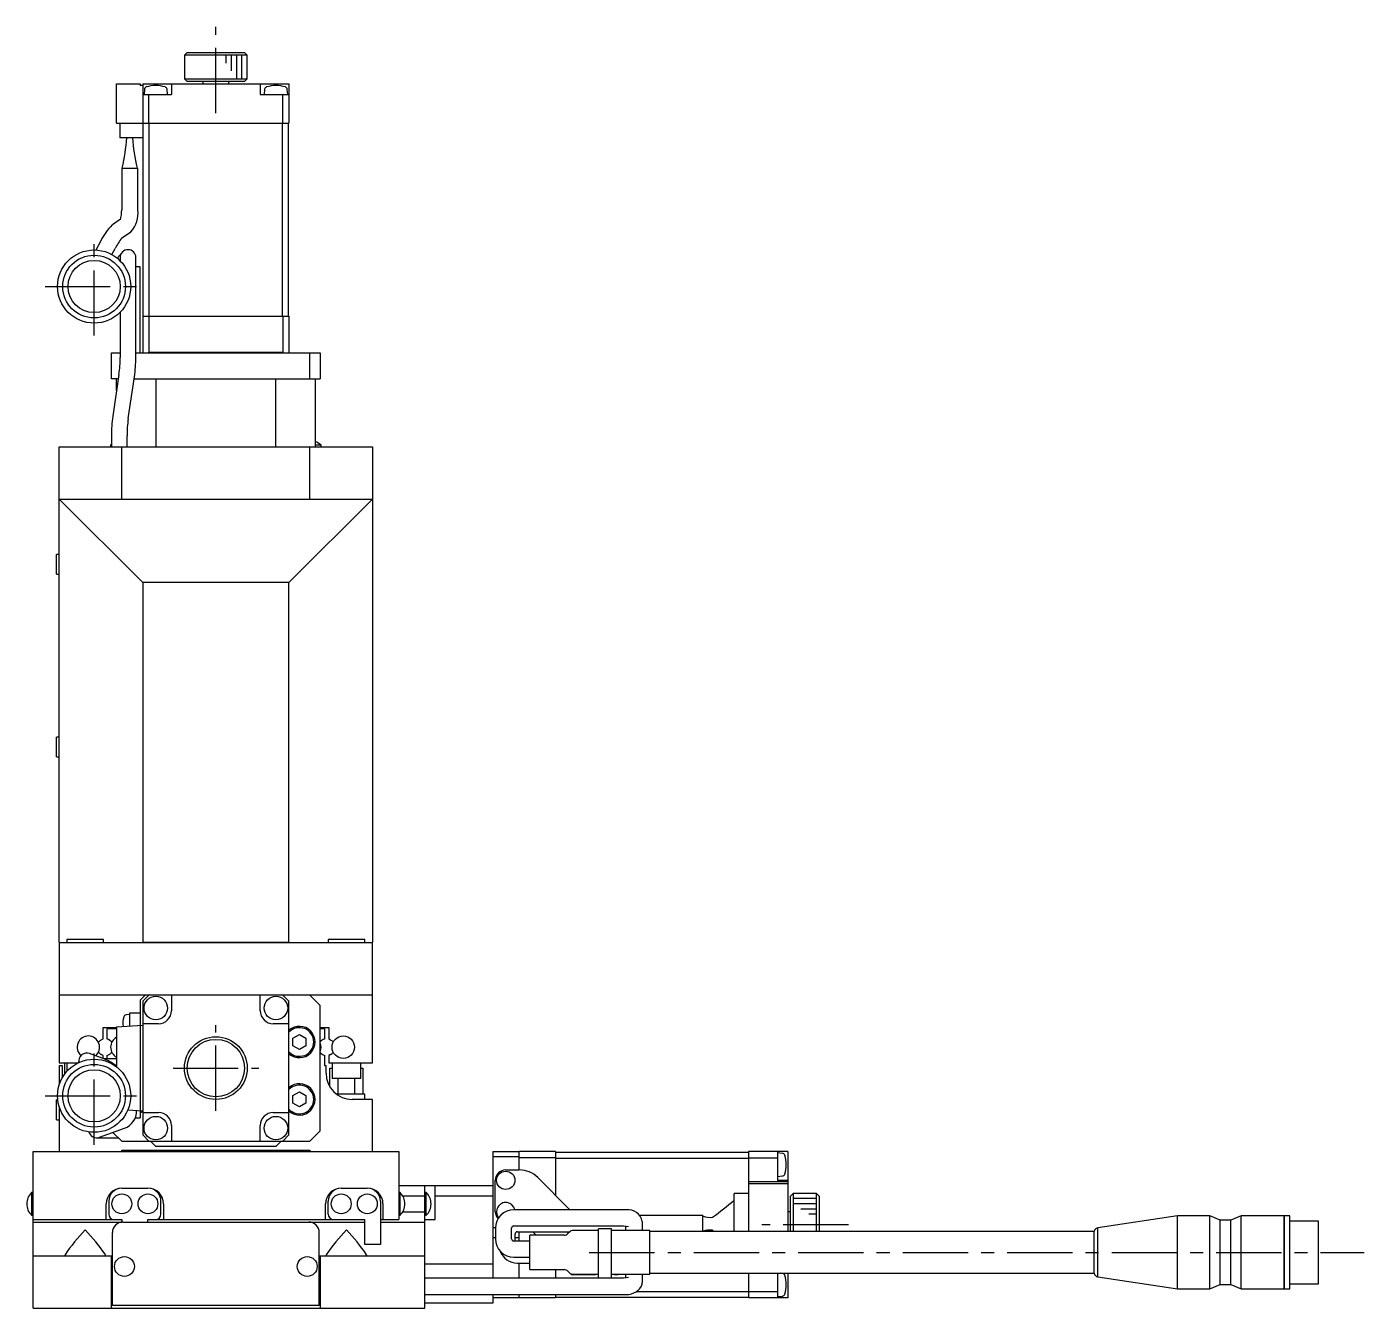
# Model space of a CAD drawing. Extents: x -671 to 414, y 17 to 824.
# Drawn here: x 139.7 to 395.8, y 305.7 to 551.1 of the extents above; entities that cross this region are included whole.
import ezdxf

# ---------------------------------------------------------------- set-up
doc = ezdxf.new("R2010")
doc.units = 0
doc.header["$LTSCALE"] = 10
doc.linetypes.add('CENTER', pattern=[2, 1.25, -0.25, 0.25, -0.25])
doc.layers.add('1', color=7, linetype='CONTINUOUS')

msp = doc.modelspace()

# ---------------------------------------------------------------- linework, layer by layer
at = {"layer": '1', "color": 4, "linetype": 'CENTER'}
for p, q in [((175.930851, 534.593587), (175.930851, 551.117098)), ((152.630851, 491.956466), (152.630851, 510.756463)), ((143.230853, 501.356465), (162.03085, 501.356465)), ((175.930851, 343.456465), (175.930851, 359.856465)), ((152.630851, 336.956466), (152.630851, 355.756463)), ((167.730851, 351.656465), (184.130851, 351.656465)), ((143.230853, 346.356465), (162.03085, 346.356465)), ((297.055368, 321.656465), (280.442541, 321.656465)), ((247.430173, 316.356465), (395.780364, 316.356465))]:
    msp.add_line(p, q, dxfattribs=at)
at = {"layer": '1', "color": 7, "linetype": 'CONTINUOUS'}
for p, q in [((170.430851, 546.156465), (169.930851, 545.656465)), ((181.930851, 545.656465), (169.930851, 545.656465)), ((169.930851, 545.656465), (169.930851, 541.156465)), ((170.430851, 546.156465), (181.430851, 546.156465)), ((181.930851, 545.656465), (181.430851, 546.156465)), ((181.930851, 541.156465), (181.930851, 545.656465)), ((169.930851, 541.156465), (181.930851, 541.156465)), ((169.930851, 541.156465), (170.430851, 540.656465)), ((181.430851, 540.656465), (170.430851, 540.656465)), ((173.430851, 540.656465), (173.430851, 540.156465)), ((178.430851, 540.156465), (178.430851, 540.656465)), ((181.430851, 540.656465), (181.930851, 541.156465)), ((156.930851, 532.656465), (156.930851, 540.156465)), ((156.930851, 540.156465), (161.430851, 540.156465)), ((161.430851, 540.156465), (161.430851, 539.856465)), ((161.930851, 539.856465), (161.430851, 539.856465)), ((161.930851, 540.156465), (161.930851, 529.856465)), ((161.930851, 540.156465), (189.930851, 540.156465)), ((161.930851, 538.156465), (167.430851, 538.156465)), ((162.267052, 539.141744), (162.180851, 538.156465)), ((163.130851, 532.656465), (163.130851, 538.156465)), ((166.680851, 538.156465), (166.594651, 539.141744)), ((167.430851, 540.156465), (167.430851, 538.156465)), ((184.430851, 540.156465), (184.430851, 538.156465)), ((184.430851, 538.156465), (189.930851, 538.156465)), ((185.267052, 539.141744), (185.180851, 538.156465)), ((188.730851, 532.656465), (188.730851, 538.156465)), ((189.680851, 538.156465), (189.594651, 539.141744)), ((189.930851, 540.156465), (189.930851, 532.656465)), ((156.930851, 532.656465), (189.930851, 532.656465)), ((157.530851, 532.656465), (157.530851, 529.856465)), ((162.030851, 495.656465), (162.030851, 532.656465)), ((163.172273, 495.656465), (163.172273, 532.656465)), ((188.68943, 495.656465), (188.68943, 532.656465)), ((189.830851, 495.656465), (189.830851, 532.656465)), ((161.930851, 529.856465), (157.530851, 529.856465)), ((157.905851, 524.056465), (157.905851, 516.073764)), ((157.905851, 524.056465), (161.005851, 524.056465)), ((161.005851, 516.073764), (161.005851, 524.056465)), ((156.129699, 513.165962), (156.121888, 513.160616)), ((157.697861, 514.234313), (156.129699, 513.165962)), ((153.909254, 510.116869), (152.959326, 508.348752)), ((157.875093, 510.60401), (159.686922, 511.838364)), ((156.014105, 507.484562), (156.640089, 508.649716)), ((157.042124, 506.791596), (157.969065, 507.884853)), ((157.613175, 506.914795), (157.613175, 506.273418)), ((160.613175, 487.790439), (160.613175, 506.914795)), ((161.430851, 505.156465), (160.613175, 505.156465)), ((161.430851, 488.656465), (161.430851, 505.156465)), ((157.613175, 496.439511), (157.613175, 487.790439)), ((161.930851, 495.656465), (161.930851, 488.656465)), ((161.930851, 495.656465), (189.930851, 495.656465)), ((163.130851, 495.656465), (163.130851, 488.756465)), ((188.730851, 495.656465), (188.730851, 488.756465)), ((189.930851, 495.656465), (189.930851, 488.656465)), ((155.930851, 483.656465), (155.930851, 488.656465)), ((155.930851, 488.656465), (157.613175, 488.656465)), ((160.613175, 488.656465), (195.930851, 488.656465)), ((163.030851, 488.656465), (163.130851, 488.756465)), ((163.130851, 488.756465), (188.730851, 488.756465)), ((188.730851, 488.756465), (188.830851, 488.656465)), ((193.930851, 483.656465), (193.930851, 488.656465)), ((195.930851, 488.656465), (195.930851, 483.656465)), ((157.38692, 484.512122), (156.190049, 476.502503)), ((159.157106, 476.059138), (160.353977, 484.068757)), ((157.25906, 483.656465), (155.930851, 483.656465)), ((156.930851, 481.460048), (156.930851, 483.656465)), ((160.292369, 483.656465), (195.930851, 483.656465)), ((164.430851, 483.656465), (164.430851, 470.656465)), ((187.430851, 470.656465), (187.430851, 483.656465)), ((194.930851, 483.656465), (194.930851, 470.656465)), ((155.930851, 472.78082), (155.930851, 470.656465)), ((158.930851, 470.656465), (158.930851, 472.78082)), ((145.930851, 375.756465), (145.930851, 470.656465)), ((145.930851, 470.656465), (205.930851, 470.656465)), ((155.930851, 470.948712), (155.780851, 470.948712)), ((155.780851, 470.948712), (155.780851, 470.656465)), ((157.930851, 460.656465), (157.930851, 470.656465)), ((193.930851, 460.656465), (193.930851, 470.656465)), ((196.080851, 470.948712), (194.930851, 470.948712)), ((196.080851, 470.656465), (196.080851, 470.948712)), ((205.930851, 470.656465), (205.930851, 375.756465)), ((145.930851, 460.656465), (205.930851, 460.656465)), ((161.930851, 444.656465), (145.930851, 460.656465)), ((205.930851, 460.656465), (189.930851, 444.656465)), ((145.430851, 446.256465), (145.430851, 450.056465)), ((145.930851, 450.056465), (145.430851, 450.056465)), ((145.430851, 446.256465), (145.930851, 446.256465)), ((189.930851, 444.656465), (161.930851, 444.656465)), ((161.930851, 444.656465), (161.930851, 375.756465)), ((189.930851, 375.756465), (189.930851, 444.656465)), ((145.430851, 411.256465), (145.430851, 415.056465)), ((145.930851, 415.056465), (145.430851, 415.056465)), ((145.430851, 411.256465), (145.930851, 411.256465)), ((145.930851, 375.756465), (146.030851, 375.656465)), ((205.930851, 375.656465), (145.930851, 375.656465)), ((145.930851, 375.656465), (145.930851, 352.656465)), ((147.430851, 376.318922), (147.430851, 375.656465)), ((154.430851, 376.318922), (147.430851, 376.318922)), ((154.430851, 375.656465), (154.430851, 376.318922)), ((161.830851, 375.656465), (161.930851, 375.756465)), ((161.930851, 375.756465), (189.930851, 375.756465)), ((189.930851, 375.756465), (190.030851, 375.656465)), ((197.430851, 376.318922), (197.430851, 375.656465)), ((204.430851, 376.318922), (197.430851, 376.318922)), ((204.430851, 375.656465), (204.430851, 376.318922)), ((205.830851, 375.656465), (205.930851, 375.756465)), ((205.930851, 352.656465), (205.930851, 375.656465)), ((205.930851, 365.656465), (145.930851, 365.656465)), ((162.430851, 365.656465), (161.430851, 364.656465)), ((161.430851, 364.656465), (161.430851, 342.156465)), ((163.130851, 365.656465), (161.930851, 364.456465)), ((161.930851, 364.456465), (161.930851, 338.856465)), ((167.430851, 365.656465), (167.430851, 362.656465)), ((184.430851, 362.656465), (184.430851, 365.656465)), ((189.930851, 364.456465), (188.730851, 365.656465)), ((189.930851, 338.856465), (189.930851, 364.456465)), ((195.930851, 363.656465), (193.930851, 365.656465)), ((195.930851, 339.656465), (195.930851, 363.656465)), ((159.430851, 361.906465), (158.748064, 361.846728)), ((161.430851, 362.156465), (159.430851, 362.156465)), ((159.430851, 362.156465), (159.430851, 359.731648)), ((154.330851, 359.456465), (156.930851, 359.456465)), ((154.330851, 357.265005), (154.330851, 359.456465)), ((155.130851, 357.192745), (155.130851, 359.156465)), ((156.930851, 359.156465), (155.130851, 359.156465)), ((156.930851, 359.556825), (161.930851, 359.906465)), ((156.930851, 359.556831), (156.930851, 351.880049)), ((164.930851, 360.156465), (161.930851, 360.156465)), ((189.930851, 360.156465), (186.930851, 360.156465)), ((195.930851, 359.456465), (197.530851, 359.456465)), ((196.730851, 359.156465), (195.930851, 359.156465)), ((196.730851, 359.156465), (196.730851, 357.192745)), ((197.530851, 359.456465), (197.530851, 357.265005)), ((153.970756, 357.057104), (154.330851, 357.265005)), ((190.680851, 357.378152), (191.930851, 358.09984)), ((190.680851, 355.934777), (190.680851, 357.378152)), ((191.930851, 355.213089), (190.680851, 355.934777)), ((191.930851, 358.09984), (193.180851, 357.378152)), ((193.180851, 355.934777), (191.930851, 355.213089)), ((193.180851, 357.378152), (193.180851, 355.934777)), ((197.530851, 357.265005), (197.890946, 357.057104)), ((154.149973, 353.571742), (151.755415, 354.443291)), ((154.330851, 354.047924), (153.970756, 354.255825)), ((154.330851, 353.503932), (154.330851, 354.047924)), ((156.930851, 353.406464), (154.57395, 353.406464)), ((155.130851, 353.406464), (155.130851, 354.120185)), ((196.730851, 354.120185), (196.730851, 352.156465)), ((197.890946, 354.255825), (197.530851, 354.047924)), ((197.530851, 354.047924), (197.530851, 352.656465)), ((145.930851, 352.656465), (149.579625, 352.656465)), ((146.030851, 352.156465), (146.530851, 352.156465)), ((146.030851, 348.688842), (146.030851, 352.156465)), ((146.530851, 352.156465), (146.530851, 349.790119)), ((146.930851, 352.656465), (146.930851, 350.419713)), ((147.430851, 352.656465), (147.430851, 351.042613)), ((149.675284, 352.701904), (149.675284, 352.986767)), ((196.730851, 352.156465), (197.030851, 352.156465)), ((197.030851, 350.656465), (197.030851, 352.156465)), ((197.530851, 352.656465), (205.930851, 352.656465)), ((197.755425, 348.066703), (197.755425, 351.656465)), ((197.755425, 351.656465), (198.180851, 351.656465)), ((198.180851, 352.656465), (198.180851, 349.656465)), ((203.680851, 349.656465), (203.680851, 352.656465)), ((203.680851, 351.656465), (204.106278, 351.656465)), ((204.106278, 346.656465), (204.106278, 351.656465)), ((203.680851, 349.656465), (198.180851, 349.656465)), ((199.343138, 346.656465), (199.343138, 349.656465)), ((202.518565, 346.656465), (202.518565, 349.656465)), ((190.680851, 346.378152), (191.930851, 347.09984)), ((190.680851, 344.934777), (190.680851, 346.378152)), ((191.930851, 347.09984), (193.180851, 346.378152)), ((193.180851, 346.378152), (193.180851, 344.934777)), ((204.430851, 346.656465), (199.030851, 346.656465)), ((204.430851, 345.656465), (204.430851, 346.656465)), ((145.676717, 345.556465), (145.430851, 345.556465)), ((145.430851, 341.756465), (145.430851, 345.556465)), ((145.930851, 344.329155), (145.930851, 335.656465)), ((161.930851, 343.406465), (159.068124, 343.606644)), ((160.762671, 343.480011), (160.762671, 343.488152)), ((161.930851, 343.156465), (164.930851, 343.156465)), ((186.930851, 343.156465), (189.930851, 343.156465)), ((191.930851, 344.213089), (190.680851, 344.934777)), ((193.180851, 344.934777), (191.930851, 344.213089)), ((205.930851, 345.656465), (202.030851, 345.656465)), ((205.930851, 335.656465), (205.930851, 345.656465)), ((145.430851, 341.756465), (145.930851, 341.756465)), ((160.506715, 342.156465), (161.430851, 342.156465)), ((167.430851, 340.656465), (167.430851, 337.656465)), ((184.430851, 337.656465), (184.430851, 340.656465)), ((153.104669, 338.306465), (157.280851, 338.306465)), ((153.6348, 338.399941), (158.426842, 340.144101)), ((156.239384, 339.347932), (157.930851, 337.656465)), ((161.930851, 338.856465), (163.130851, 337.656465)), ((188.730851, 337.656465), (189.930851, 338.856465)), ((193.930851, 337.656465), (195.930851, 339.656465)), ((140.930851, 305.656465), (140.930851, 335.656465)), ((140.930851, 335.656465), (210.930851, 335.656465)), ((157.930851, 337.656465), (193.930851, 337.656465)), ((157.930851, 335.956465), (193.930851, 335.956465)), ((157.930851, 335.656465), (157.930851, 335.956465)), ((163.430851, 337.656465), (164.430851, 336.656465)), ((187.430851, 336.656465), (164.430851, 336.656465)), ((187.430851, 336.656465), (188.430851, 337.656465)), ((193.930851, 335.956465), (193.930851, 335.656465)), ((210.930851, 335.656465), (210.930851, 322.656465)), ((228.930851, 335.656465), (233.930851, 335.656465)), ((228.930851, 335.656465), (228.930851, 311.406465)), ((234.030851, 335.656465), (233.930851, 335.556465)), ((233.930851, 335.656465), (233.930851, 332.156465)), ((240.930851, 335.656465), (234.030851, 335.656465)), ((240.930851, 335.656465), (240.930851, 327.313319)), ((240.930851, 335.556465), (277.930851, 335.556465)), ((285.430851, 335.656465), (277.930851, 335.656465)), ((277.930851, 335.656465), (277.930851, 320.356465)), ((283.430851, 335.656465), (283.430851, 330.156465)), ((285.430851, 335.656465), (285.430851, 320.356465)), ((233.930851, 334.656465), (228.930851, 334.656465)), ((240.930851, 334.456465), (233.930851, 334.456465)), ((240.930851, 334.415043), (277.930851, 334.415043)), ((277.930851, 334.456465), (283.430851, 334.456465)), ((284.416131, 335.320264), (283.430851, 335.406465)), ((231.430851, 332.156465), (234.016638, 332.156465)), ((237.552172, 330.691999), (243.707404, 324.536767)), ((283.430851, 330.906465), (284.416131, 330.992665)), ((140.638604, 327.806465), (140.638604, 323.506465)), ((140.930851, 327.806465), (140.638604, 327.806465)), ((157.930851, 328.656465), (162.930851, 328.656465)), ((199.930851, 328.656465), (204.930851, 328.656465)), ((210.930851, 329.156465), (228.930851, 329.156465)), ((211.223099, 327.806465), (210.930851, 327.806465)), ((211.223099, 323.506465), (211.223099, 327.806465)), ((215.930851, 305.656465), (215.930851, 329.156465)), ((216.223099, 327.806465), (215.930851, 327.806465)), ((216.223099, 323.506465), (216.223099, 327.806465)), ((217.930851, 322.656465), (217.930851, 329.156465)), ((229.430851, 324.156465), (229.430851, 330.156465)), ((277.930851, 329.906465), (285.130851, 329.906465)), ((277.930851, 329.556831), (285.430851, 329.556831)), ((285.430851, 330.156465), (283.430851, 330.156465)), ((285.130851, 329.871501), (285.130851, 329.906465)), ((285.430851, 329.871501), (285.130851, 329.871501)), ((154.930851, 322.656465), (154.930851, 325.656465)), ((155.430851, 326.156465), (155.430851, 323.656465)), ((165.430851, 323.656465), (165.430851, 326.156465)), ((165.930851, 325.656465), (165.930851, 322.656465)), ((196.930851, 322.656465), (196.930851, 325.656465)), ((197.430851, 323.656465), (197.430851, 326.156465)), ((207.430851, 326.156465), (207.430851, 317.856465)), ((207.930851, 325.656465), (207.930851, 322.656465)), ((211.707641, 327.192745), (215.930851, 327.192745)), ((228.930851, 327.156465), (217.930851, 327.156465)), ((275.130851, 320.356465), (275.130851, 327.656465)), ((277.930851, 327.656465), (275.130851, 327.656465)), ((286.430851, 327.656465), (285.930851, 327.156465)), ((285.930851, 320.356465), (285.930851, 327.156465)), ((286.430851, 327.656465), (286.430851, 320.356465)), ((290.930851, 327.656465), (286.430851, 327.656465)), ((290.930851, 320.356465), (290.930851, 327.656465)), ((291.430851, 327.156465), (290.930851, 327.656465)), ((291.430851, 327.156465), (291.430851, 320.356465)), ((140.638604, 323.506465), (140.930851, 323.506465)), ((140.930851, 322.656465), (157.930851, 322.656465)), ((157.930851, 322.656465), (157.930851, 322.146439)), ((162.930851, 322.156465), (162.930851, 322.656465)), ((162.930851, 322.656465), (204.430851, 322.656465)), ((204.430851, 317.856465), (204.430851, 322.656465)), ((207.430851, 322.656465), (210.930851, 322.656465)), ((210.930851, 323.506465), (211.223099, 323.506465)), ((211.707641, 324.120185), (215.930851, 324.120185)), ((215.930851, 323.506465), (216.223099, 323.506465)), ((215.930851, 322.656465), (217.930851, 322.656465)), ((253.993929, 324.536767), (232.993929, 324.536767)), ((269.130851, 323.406464), (257.167681, 323.406464)), ((269.130851, 320.362059), (269.130851, 323.406464)), ((285.930851, 324.156465), (285.430851, 324.156465)), ((360.016638, 323.356464), (344.782655, 321.04079)), ((360.016638, 309.356466), (360.016638, 323.356464)), ((366.209637, 323.356464), (360.016638, 323.356464)), ((366.209637, 309.356466), (366.209637, 323.356464)), ((368.209637, 322.506465), (366.209637, 323.356464)), ((372.209637, 323.356464), (370.209637, 322.506465)), ((372.209637, 309.356466), (372.209637, 323.356464)), ((380.466637, 323.356464), (372.209637, 323.356464)), ((380.466637, 309.356466), (380.466637, 323.356464)), ((380.516637, 323.306464), (380.466637, 323.356464)), ((380.516637, 309.356466), (380.516637, 323.356464)), ((381.516639, 323.356464), (380.516637, 323.356464)), ((381.516639, 309.356466), (381.516639, 323.356464)), ((140.930851, 322.156465), (157.930851, 322.156465)), ((156.130851, 306.156465), (156.130851, 320.156465)), ((158.130851, 322.156465), (204.430851, 322.156465)), ((195.730851, 306.156465), (195.730851, 320.156465)), ((207.430851, 322.156465), (215.930851, 322.156465)), ((228.930851, 321.156465), (229.447988, 321.156465)), ((229.443929, 320.986767), (229.443929, 318.986767)), ((232.543929, 318.986767), (232.543929, 320.986767)), ((232.993929, 321.436767), (253.993929, 321.436767)), ((233.675155, 320.306464), (243.669413, 320.306464)), ((233.930851, 320.306464), (233.930851, 318.536767)), ((237.273997, 319.656465), (236.623998, 320.306464)), ((243.623745, 320.263571), (243.309531, 319.949358)), ((249.180851, 320.556465), (244.330851, 320.556465)), ((249.180851, 311.456465), (249.180851, 320.856465)), ((251.680851, 320.856465), (249.180851, 320.856465)), ((251.680851, 311.456465), (251.680851, 320.856465)), ((259.016638, 320.556465), (251.680851, 320.556465)), ((253.993929, 321.436767), (254.952012, 321.302309)), ((254.443929, 320.556465), (254.443929, 321.41454)), ((257.543929, 322.302726), (257.543929, 320.556465)), ((259.016638, 312.156465), (259.016638, 320.556465)), ((344.058981, 320.356465), (259.016638, 320.356465)), ((270.98461, 320.596699), (271.077116, 320.557158)), ((271.077116, 320.557158), (271.162846, 320.501141)), ((271.162846, 320.501141), (271.25274, 320.437003)), ((271.25274, 320.437003), (271.356184, 320.361106)), ((344.058981, 312.356465), (344.058981, 320.356465)), ((344.782655, 311.672139), (344.782655, 321.04079)), ((368.209637, 310.206465), (368.209637, 322.506465)), ((370.209637, 322.506465), (368.209637, 322.506465)), ((370.209637, 310.206465), (370.209637, 322.506465)), ((387.01664, 322.356463), (381.516639, 322.356463)), ((387.01664, 310.356467), (387.01664, 322.356463)), ((207.430851, 317.856465), (204.430851, 317.856465)), ((229.443929, 319.156465), (228.930851, 319.156465)), ((236.016638, 318.536767), (232.993929, 318.536767)), ((233.225155, 318.536767), (233.225155, 319.856464)), ((233.930851, 319.156465), (233.225155, 319.156465)), ((236.016638, 313.056465), (236.016638, 319.656465)), ((242.602424, 319.656465), (236.016638, 319.656465)), ((156.130851, 315.656465), (140.930851, 315.656465)), ((147.032088, 315.802153), (147.030851, 315.778992)), ((147.030851, 315.778992), (147.189194, 315.656465)), ((147.059059, 315.908758), (147.032088, 315.802153)), ((154.672509, 315.656465), (154.830851, 315.778993)), ((154.805483, 315.900858), (154.763329, 316.000475)), ((154.830851, 315.778993), (154.805483, 315.900858)), ((155.930851, 305.656465), (155.930851, 315.656465)), ((215.930851, 315.656465), (195.730851, 315.656465)), ((195.930851, 315.656465), (195.930851, 305.656465)), ((197.032081, 315.801986), (197.030851, 315.778983)), ((197.030851, 315.778983), (197.189194, 315.656465)), ((197.061706, 315.915879), (197.032081, 315.801986)), ((204.672509, 315.656465), (204.830851, 315.778982)), ((204.830851, 315.778982), (204.800713, 315.913945)), ((232.993929, 315.436767), (236.016638, 315.436767)), ((215.930851, 314.156465), (228.930851, 314.156465)), ((233.675155, 314.306464), (236.016638, 314.306464)), ((233.930851, 314.306464), (233.930851, 311.406465)), ((236.016638, 313.056465), (242.602424, 313.056465)), ((240.930851, 313.056465), (240.930851, 311.406465)), ((243.309531, 312.763571), (243.623745, 312.449358)), ((253.993929, 311.406465), (215.930851, 311.406465)), ((243.909788, 312.249433), (243.948096, 312.106465)), ((243.948096, 312.106465), (248.61553, 312.106465)), ((244.330851, 312.156465), (249.180851, 312.156465)), ((248.61553, 312.106465), (248.628928, 312.156465)), ((249.180851, 311.456465), (251.680851, 311.456465)), ((251.680851, 312.156465), (259.016638, 312.156465)), ((252.330851, 312.106465), (252.830851, 312.106465)), ((254.952012, 311.540922), (253.993929, 311.406465)), ((254.443929, 311.430884), (254.443929, 312.156465)), ((257.415387, 309.874076), (257.478753, 310.062172)), ((257.478753, 310.062172), (257.520467, 310.252018)), ((257.520467, 310.252018), (257.541219, 310.442203)), ((257.541219, 310.442203), (257.543929, 310.540505)), ((257.543929, 312.156465), (257.543929, 310.540505)), ((259.016638, 312.356465), (344.058981, 312.356465)), ((277.930851, 312.356465), (277.930851, 307.656465)), ((283.430851, 312.356465), (283.430851, 307.656465)), ((284.416131, 312.320264), (284.002355, 312.356465)), ((285.430851, 312.356465), (285.430851, 307.656465)), ((344.782655, 311.672139), (360.016638, 309.356466)), ((366.209637, 309.356466), (368.209637, 310.206465)), ((368.209637, 310.206465), (370.209637, 310.206465)), ((370.209637, 310.206465), (372.209637, 309.356466)), ((381.516639, 310.356467), (387.01664, 310.356467)), ((215.930851, 308.306465), (253.993929, 308.306465)), ((228.930851, 308.306465), (228.930851, 306.656465)), ((233.930851, 307.656465), (228.930851, 307.656465)), ((233.930851, 308.306465), (233.930851, 307.656465)), ((233.930851, 307.756465), (234.030851, 307.656465)), ((240.930851, 307.656465), (234.030851, 307.656465)), ((240.930851, 308.306465), (240.930851, 307.656465)), ((240.930851, 307.756465), (277.930851, 307.756465)), ((256.568461, 308.897886), (277.930851, 308.897886)), ((277.930851, 308.856465), (283.430851, 308.856465)), ((285.430851, 307.656465), (277.930851, 307.656465)), ((283.430851, 307.906465), (284.416131, 307.992665)), ((360.016638, 309.356466), (366.209637, 309.356466)), ((372.209637, 309.356466), (380.466637, 309.356466)), ((380.466637, 309.356466), (380.516637, 309.406466)), ((380.516637, 309.356466), (381.516639, 309.356466)), ((140.930851, 305.656465), (215.930851, 305.656465)), ((156.130851, 307.156465), (155.930851, 307.156465)), ((195.730851, 306.156465), (156.130851, 306.156465)), ((195.930851, 307.156465), (195.730851, 307.156465)), ((228.930851, 306.656465), (215.930851, 306.656465))]:
    msp.add_line(p, q, dxfattribs=at)
at = {"layer": '1', "color": 9, "linetype": 'CONTINUOUS'}
for p, q in [((177.930851, 544.156465), (177.930851, 545.656465)), ((178.930851, 542.656465), (178.930851, 545.656465)), ((179.930851, 541.156465), (179.930851, 545.656465)), ((180.930851, 541.156465), (180.930851, 545.656465)), ((290.930851, 326.656465), (286.430851, 326.656465)), ((290.930851, 325.656465), (286.430851, 325.656465)), ((290.930851, 324.656465), (287.930851, 324.656465)), ((290.930851, 323.656465), (289.430851, 323.656465))]:
    msp.add_line(p, q, dxfattribs=at)
at = {"layer": '1', "color": 7, "linetype": 'CONTINUOUS'}
for centre, radius in [((152.630851, 501.356465), 6.999999), ((152.630851, 501.356465), 5.999998), ((152.630851, 501.356465), 5), ((164.430851, 363.156465), 2.25), ((187.430851, 363.156465), 2.25), ((175.930851, 351.656465), 6), ((175.930851, 351.656465), 5.5), ((200.330851, 355.656465), 2.15), ((152.630851, 346.356465), 6.999999), ((152.630851, 346.356465), 5.999998), ((152.630851, 346.356465), 5), ((164.430851, 340.156465), 2.25), ((187.430851, 340.156465), 2.25), ((231.430851, 330.156465), 1.75), ((157.930851, 325.656465), 1.9), ((162.930851, 325.656465), 1.9), ((199.930851, 325.656465), 1.9), ((204.930851, 325.656465), 1.9), ((158.430851, 313.656465), 1.9), ((193.430851, 313.656465), 1.9)]:
    msp.add_circle(centre, radius, dxfattribs=at)
for centre, radius, start, end in [((162.765149, 539.098166), 0.5, 107.629155, 175), ((164.430851, 533.856465), 6, 72.370845, 107.629155), ((166.096553, 539.098166), 0.5, 5, 72.370845), ((185.765149, 539.098166), 0.5, 107.629155, 175), ((187.430851, 533.856465), 6, 72.370845, 107.629155), ((189.096553, 539.098166), 0.5, 5, 72.370845), ((124.909713, 532.017914), 34.032002, 346.470847, 356.358564), ((191.412709, 531.634551), 31.474277, 183.238552, 193.932037), ((151.236354, 515.937496), 6.670889, 344.035171, 1.170471), ((155.697735, 515.403683), 5.350244, 318.211383, 7.194792), ((163.404975, 505.552641), 10.535696, 133.874562, 154.328193), ((167.651456, 502.940649), 12.403372, 141.635409, 152.594596), ((159.113175, 506.914795), 1.5, 0, 180), ((135.080973, 487.698544), 22.532389, 351.870253, 0.233673), ((134.952974, 487.707685), 25.660335, 351.847322, 0.184779), ((181.591053, 472.863575), 25.660335, 171.847322, 180.184779), ((181.463053, 472.872715), 22.532389, 171.870253, 180.233673), ((193.930851, 468.856465), 3, 44.220044, 70.528779), ((157.930851, 468.856465), 3, 131.810315, 135.779956), ((163.130851, 360.156465), 5, 164.637451, 185.898938), ((158.791642, 361.348631), 0.5, 95, 164.637451), ((164.930851, 362.656465), 2.5, 270, 0), ((186.930851, 362.656465), 2.5, 180, 270), ((191.930851, 356.656465), 3, 228.189685, 131.810315), ((191.930851, 356.656465), 2.75, 223.341758, 136.658242), ((151.530851, 355.656465), 2.15, 310.36227, 228.260435), ((154.845756, 355.54156), 1.75, 120, 142.435105), ((154.730851, 355.656465), 1.5875, 36.779043, 75.405971), ((157.930851, 355.656465), 2.15, 117.717748, 242.282252), ((197.130851, 355.656465), 1.5875, 104.594029, 139.104554), ((193.930851, 355.656465), 2.15, 338.471096, 21.528904), ((197.015946, 355.54156), 1.75, 37.564895, 60), ((151.225284, 352.986767), 1.55, 70, 190.166304), ((154.845756, 355.771369), 1.75, 217.564895, 240), ((150.712671, 344.127831), 10.05, 51.776955, 70), ((154.730851, 355.656465), 1.5875, 284.594029, 323.220957), ((197.130851, 355.656465), 1.5875, 220.895446, 255.405971), ((197.015946, 355.771369), 1.75, 300, 322.435105), ((191.930851, 345.656465), 3, 228.189685, 131.810315), ((191.930851, 345.656465), 2.75, 223.341758, 136.658242), ((202.030851, 350.656465), 5, 180, 270), ((157.212671, 343.480011), 3.55, 290, 0), ((159.930851, 345.656465), 2.75, 303.055731, 306.052353), ((159.930851, 345.656465), 3, 300, 311.810315), ((164.930851, 340.656465), 2.5, 0, 90), ((186.930851, 340.656465), 2.5, 90, 180), ((153.104669, 339.856465), 1.55, 195.944444, 290), ((284.372553, 334.822166), 0.5, 17.629155, 85), ((279.130851, 333.156465), 6, 342.370845, 17.629155), ((231.430851, 330.156465), 2, 90, 180), ((234.016638, 327.156465), 5, 45, 90), ((284.372553, 331.490763), 0.5, 275, 342.370845), ((142.730851, 325.656465), 3, 134.220044, 225.779956), ((157.930851, 325.656465), 3, 90, 180), ((157.930851, 326.156465), 2.5, 90, 180), ((162.930851, 325.656465), 3, 0, 90), ((162.930851, 326.156465), 2.5, 0, 90), ((199.930851, 325.656465), 3, 90, 180), ((199.930851, 326.156465), 2.5, 90, 180), ((204.930851, 325.656465), 3, 0, 90), ((204.930851, 326.156465), 2.5, 0, 90), ((209.130851, 325.656465), 3, 314.220044, 45.779956), ((214.130851, 325.656465), 3, 314.220044, 45.779956), ((231.430851, 324.156465), 1.75, 12.551406, 220.047708), ((243.098752, 362.884858), 48.583733, 305.09299571, 311.24783254), ((156.430851, 323.656465), 1, 180, 270), ((164.430851, 323.656465), 1, 270, 0), ((198.430851, 323.656465), 1, 180, 270), ((231.430851, 324.156465), 2, 180, 222.211943), ((232.993929, 320.986767), 3.55, 90, 180), ((253.994972, 317.223076), 7.313691, 85.95274082, 90.00817113), ((254.874258, 321.832123), 2.710832, 9.99725836, 97.69738539), ((270.400678, 326.036133), 2.970833, 244.69533604, 282.22575124), ((174.560594, 297.433634), 33.131023, 135.49759821, 146.10737865), ((121.187096, 292.268227), 41.116701, 35.25331445, 43.66422369), ((158.130851, 320.156465), 2, 90, 180), ((193.730851, 320.156465), 2, 0, 90), ((227.680309, 294.875), 37.151277, 136.05567624, 145.50343687), ((174.270224, 294.951436), 37.034276, 34.47384286, 43.95454961), ((232.993929, 320.986767), 0.45, 90, 180), ((233.675155, 319.856464), 0.45, 90, 180), ((244.330851, 319.556465), 1, 90, 135), ((270.44256, 317.432668), 3.210127, 80.27866524, 114.11791392), ((345.016639, 320.068548), 1.000002, 103.531698, 163.266744), ((232.993929, 318.986767), 3.55, 180, 270), ((232.993929, 318.986767), 0.45, 180, 270), ((242.602424, 320.656465), 1, 270, 315), ((233.675155, 317.856464), 3.55, 200.364885, 270), ((242.602424, 312.056465), 1, 45, 90), ((244.330851, 313.156465), 1, 225, 270), ((252.330851, 312.606465), 0.5, 244.158067, 270), ((252.830851, 312.606465), 0.5, 270, 295.841933), ((254.485465, 311.751274), 3.479701, 261.87934843, 327.35235675), ((284.372553, 311.822166), 0.5, 17.629155, 85), ((279.130851, 310.156465), 6, 342.370845, 17.629155), ((345.016639, 312.644382), 1.000002, 196.733256, 256.468302), ((284.372553, 308.490763), 0.5, 275, 342.370845)]:
    msp.add_arc(centre, radius, start, end, dxfattribs=at)

doc.saveas('drawing.dxf')
